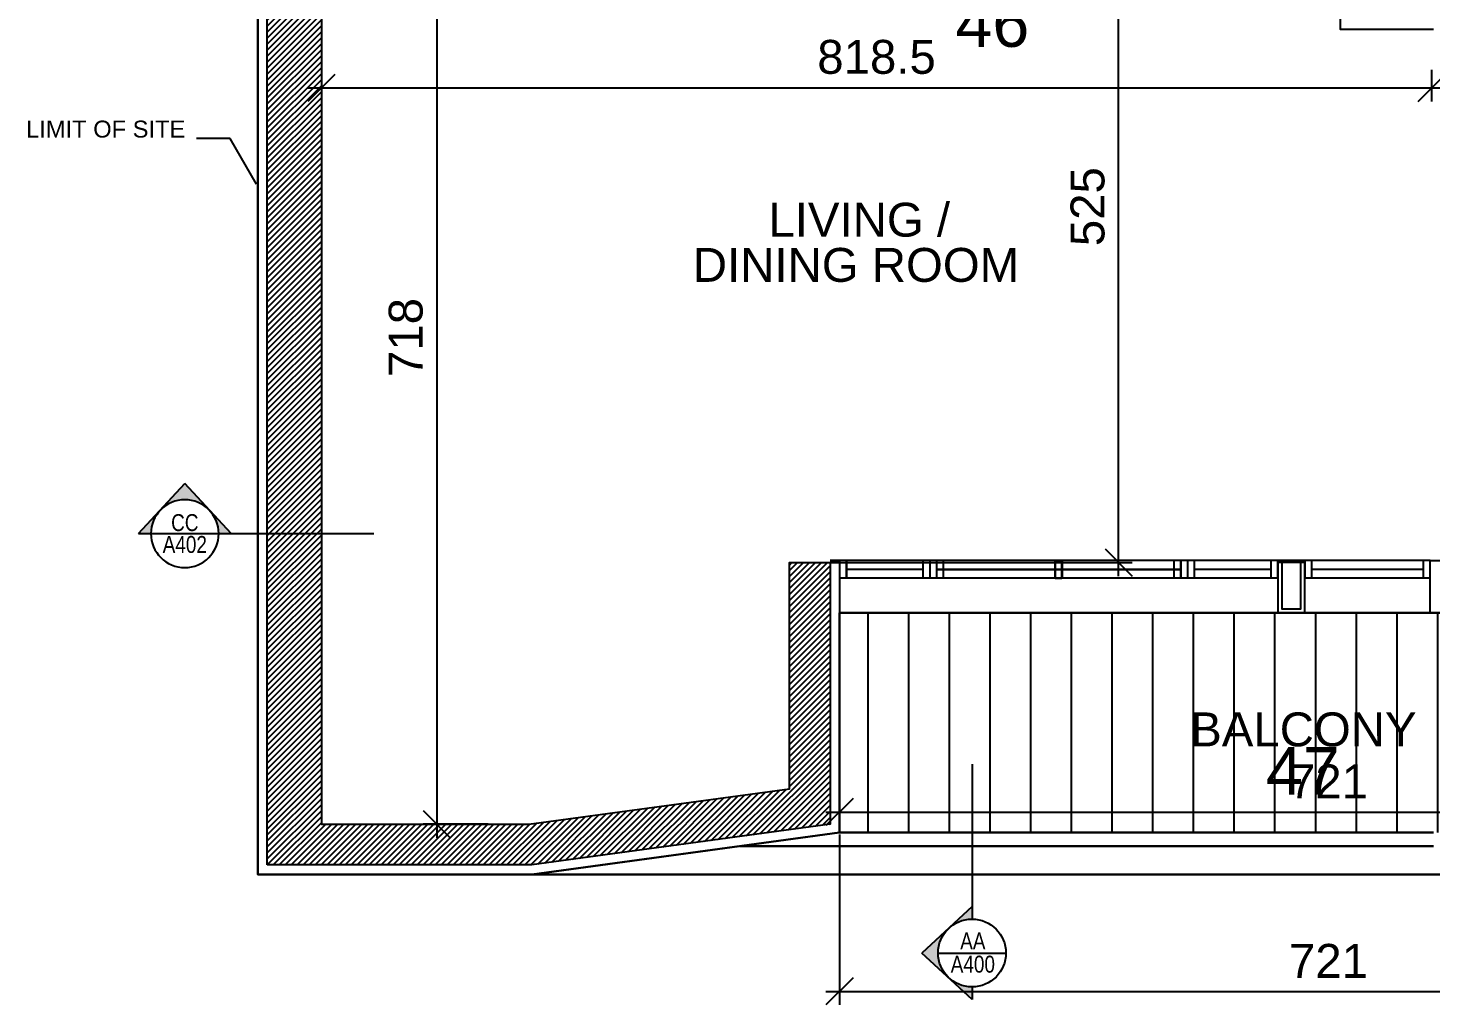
# Model space of a CAD drawing. Extents: x -1.7 to 43, y -165.8 to -101.1.
# Drawn here: x -1.68 to 8.66, y -159.81 to -152.61 of the extents above; entities that cross this region are included whole.
import ezdxf
from ezdxf.enums import TextEntityAlignment as Align

# ---------------------------------------------------------------- set-up
doc = ezdxf.new("R2010")
doc.units = 0
doc.header["$MEASUREMENT"] = 0
doc.header["$PDMODE"] = 35
doc.header["$PDSIZE"] = 0.3
doc.layers.get('0').update_dxf_attribs({"linetype": 'CONTINUOUS'})
doc.layers.get('DEFPOINTS').update_dxf_attribs({"linetype": 'CONTINUOUS'})
for name, color, linetype in [('60%', 7, 'CONTINUOUS'), ('A-ALU', 9, 'CONTINUOUS'), ('A-ANNO-SECT-TAG', 7, 'CONTINUOUS'), ('A-AREAS', 6, 'CONTINUOUS'), ('A-AREAS-TXT', 6, 'CONTINUOUS'), ('A-BALUST', 1, 'CONTINUOUS'), ('a-dim', 3, 'CONTINUOUS'), ('A-HATCH-CONC', 8, 'CONTINUOUS'), ('A-NOMENCLATURE', 3, 'CONTINUOUS'), ('A-PLASTER', 8, 'CONTINUOUS'), ('A-PROJECTION', 9, 'CONTINUOUS'), ('a-revetement', 1, 'CONTINUOUS'), ('a-stru-fac', 200, 'CONTINUOUS'), ('A-TILES', 137, 'CONTINUOUS'), ('areaexe', 2, 'CONTINUOUS'), ('AXIS_50$0$A-ANNO-TX-50', 3, 'CONTINUOUS'), ('S-2ND-3RD-4-5-6TH$0$A-STR 2-3-4-5-6', 2, 'CONTINUOUS')]:
    doc.layers.add(name, color=color, linetype=linetype)
doc.styles.add('A100-STEXT', font='ARIAL.TTF', dxfattribs={"height": 0.25})
doc.styles.add('AXIS_50$0$A50-STEXT', font='ARIAL.TTF', dxfattribs={"height": 0.125})
doc.styles.add('BLOCK', font='ARIAL.TTF', dxfattribs={"width": 0.8, "height": 0.25})
doc.dimstyles.new('A100-DIM', dxfattribs={"dimtxt": 0.25, "dimasz": 0.2, "dimexe": 0.1, "dimexo": 0.3, "dimgap": 0.1, "dimtad": 1, "dimlfac": 100, "dimrnd": 0.5, "dimdsep": 46, "dimtxsty": 'A100-STEXT', "dimblk1": 'OBLIQUE', "dimblk2": 'OBLIQUE', "dimsah": 1, "dimcen": -0.05, "dimdle": 0.1, "dimclrd": 15, "dimclre": 15, "dimclrt": 256, "dimadec": 0, "dimazin": 0, "dimtfac": 0.28, "dimtix": 1, "dimtmove": 2, "dimatfit": 3, "dimldrblk": 'OBLIQUE', "dimfxl": 0, "dimtolj": 1, "dimarcsym": 0})
pattern_1 = [(45, (6e-11, -162.350143), (-0.022097087, 0.022097087), [])]

# ---------------------------------------------------------------- blocks, each defined once
blk = doc.blocks.new('A$C5D3262F0')
at = {"layer": 'A-ALU'}
for p, q in [((7.528, 5.815), (4.298, 5.815)), ((4.298, 5.815), (4.298, 5.685)), ((4.348, 5.815), (4.348, 5.685)), ((4.913, 5.815), (4.913, 5.685)), ((4.963, 5.815), (4.963, 5.685)), ((5.013, 5.815), (5.013, 5.685)), ((6.763, 5.815), (6.763, 5.75)), ((6.813, 5.815), (6.813, 5.685)), ((6.863, 5.815), (6.863, 5.685)), ((6.913, 5.815), (6.913, 5.685)), ((7.478, 5.815), (7.478, 5.685)), ((7.528, 5.815), (7.528, 5.685)), ((8.653, 5.815), (7.728, 5.815)), ((7.728, 5.815), (7.728, 5.685)), ((7.778, 5.815), (7.778, 5.685)), ((8.603, 5.685), (8.603, 5.815)), ((8.653, 5.685), (8.653, 5.815)), ((4.913, 5.75), (4.348, 5.75)), ((6.813, 5.75), (5.013, 5.75)), ((5.063, 5.75), (5.063, 5.685)), ((7.478, 5.75), (6.913, 5.75)), ((8.603, 5.75), (7.778, 5.75)), ((7.528, 5.685), (4.298, 5.685)), ((8.653, 5.685), (7.728, 5.685))]:
    blk.add_line(p, q, dxfattribs=at)
blk.add_lwpolyline([(5.938, 5.815), (5.888, 5.815), (5.888, 5.685), (5.938, 5.685)], close=True, dxfattribs=at)
blk = doc.blocks.new('_OBLIQUE')
at = {"color": 0, "linetype": 'ByBlock'}
blk.add_line((-0.5, -0.5), (0.5, 0.5), dxfattribs=at)
blk = doc.blocks.new('*D102')
at = {"layer": 'a-dim', "color": 15, "lineweight": -2}
for p, q in [((0.478, -152.915), (0.478, -153.15)), ((8.663, -152.915), (8.663, -153.15)), ((8.763, -153.05), (0.378, -153.05))]:
    blk.add_line(p, q, dxfattribs=at)
at = {"layer": 'DEFPOINTS', "color": 0}
for p in [(0.478, -152.615), (8.663, -152.615), (0.478, -153.05)]:
    blk.add_point(p, dxfattribs=at)
at = {"layer": 'a-dim', "color": 15, "lineweight": -2, "xscale": 0.2, "yscale": 0.2, "zscale": 0.2}
for p, rotation in [((0.478, -153.05), 180.0000000016201), ((8.663, -153.05), 1.620064082885619e-09)]:
    blk.add_blockref('_OBLIQUE', p, dxfattribs=dict(at, rotation=rotation))
at = {"layer": 'a-dim', "insert": (4.571, -152.822), "char_height": 0.25, "attachment_point": 5, "rotation": 0, "style": 'A100-STEXT'}
blk.add_mtext('\\A1;818.5', dxfattribs=at)
blk = doc.blocks.new('*D103')
at = {"layer": 'a-dim', "color": 15, "lineweight": -2}
for p, q in [((1.328, -151.2), (1.328, -158.58)), ((1.708, -151.3), (1.228, -151.3)), ((1.708, -158.48), (1.228, -158.48))]:
    blk.add_line(p, q, dxfattribs=at)
at = {"layer": 'DEFPOINTS', "color": 0}
for p in [(2.008, -151.3), (1.328, -158.48), (2.008, -158.48)]:
    blk.add_point(p, dxfattribs=at)
at = {"layer": 'a-dim', "color": 15, "lineweight": -2, "xscale": 0.2, "yscale": 0.2, "zscale": 0.2}
for p, rotation in [((1.328, -151.3), 90), ((1.328, -158.48), 270)]:
    blk.add_blockref('_OBLIQUE', p, dxfattribs=dict(at, rotation=rotation))
at = {"layer": 'a-dim', "insert": (1.101, -154.89), "char_height": 0.25, "attachment_point": 5, "rotation": 90, "style": 'A100-STEXT'}
blk.add_mtext('\\A1;718', dxfattribs=at)
blk = doc.blocks.new('*D104')
at = {"layer": 'a-dim', "color": 15, "lineweight": -2}
for p, q in [((6.356, -156.65), (6.356, -151.2)), ((4.228, -151.3), (6.456, -151.3)), ((4.228, -156.55), (6.456, -156.55))]:
    blk.add_line(p, q, dxfattribs=at)
at = {"layer": 'DEFPOINTS', "color": 0}
for p in [(3.928, -151.3), (6.356, -151.3), (3.928, -156.55)]:
    blk.add_point(p, dxfattribs=at)
at = {"layer": 'a-dim', "color": 15, "lineweight": -2, "xscale": 0.2, "yscale": 0.2, "zscale": 0.2}
for p, rotation in [((6.356, -151.3), 90), ((6.356, -156.55), 270)]:
    blk.add_blockref('_OBLIQUE', p, dxfattribs=dict(at, rotation=rotation))
at = {"layer": 'a-dim', "insert": (6.128, -153.925), "char_height": 0.25, "attachment_point": 5, "rotation": 90, "style": 'A100-STEXT'}
blk.add_mtext('\\A1;525', dxfattribs=at)
blk = doc.blocks.new('*D151')
at = {"layer": 'a-dim', "color": 15, "lineweight": -2}
for p, q in [((4.298, -158.241), (4.298, -158.29)), ((11.508, -158.241), (11.508, -158.29)), ((4.198, -158.39), (11.608, -158.39))]:
    blk.add_line(p, q, dxfattribs=at)
at = {"layer": 'DEFPOINTS', "color": 0}
for p in [(11.508, -158.39), (4.298, -158.541), (11.508, -158.541)]:
    blk.add_point(p, dxfattribs=at)
at = {"layer": 'a-dim', "color": 15, "lineweight": -2, "xscale": 0.2, "yscale": 0.2, "zscale": 0.2, "rotation": 180}
blk.add_blockref('_OBLIQUE', (4.298, -158.39), dxfattribs=at)
at = {"layer": 'a-dim', "color": 15, "lineweight": -2, "xscale": 0.2, "yscale": 0.2, "zscale": 0.2}
blk.add_blockref('_OBLIQUE', (11.508, -158.39), dxfattribs=at)
at = {"layer": 'a-dim', "insert": (7.903, -158.164), "char_height": 0.25, "attachment_point": 5, "style": 'A100-STEXT'}
blk.add_mtext('\\A1;721', dxfattribs=at)
blk = doc.blocks.new('*D179')
at = {"layer": '60%', "color": 15, "lineweight": -2}
for p, q in [((4.298, -158.557), (4.298, -159.813)), ((11.508, -158.557), (11.508, -159.813)), ((4.198, -159.713), (11.608, -159.713))]:
    blk.add_line(p, q, dxfattribs=at)
at = {"layer": 'DEFPOINTS', "color": 0}
for p in [(4.298, -158.257), (11.508, -158.257), (11.508, -159.713)]:
    blk.add_point(p, dxfattribs=at)
at = {"layer": '60%', "color": 15, "lineweight": -2, "xscale": 0.2, "yscale": 0.2, "zscale": 0.2, "rotation": 180}
blk.add_blockref('_OBLIQUE', (4.298, -159.713), dxfattribs=at)
at = {"layer": '60%', "color": 15, "lineweight": -2, "xscale": 0.2, "yscale": 0.2, "zscale": 0.2}
blk.add_blockref('_OBLIQUE', (11.508, -159.713), dxfattribs=at)
at = {"layer": '60%', "insert": (7.903, -159.488), "char_height": 0.25, "attachment_point": 5, "style": 'A100-STEXT'}
blk.add_mtext('\\A1;721', dxfattribs=at)
blk = doc.blocks.new('SCT_TAG_L_2')
h = blk.add_hatch(color=256)
h.paths.add_polyline_path([(-0.371, -0.343), (0, 0), (0, -0.093, 0.755389), (-0.131, -0.555), (-0.131, -0.564)])
h.paths.add_polyline_path([(-0.131, -0.564), (-0.131, -0.555, 0.139348), (0, -0.593), (0, -0.685)])
for p, q in [((0, 1.051), (0, 0)), ((0, 0), (-0.371, -0.343)), ((0, 0), (0, -0.093)), ((0, -0.685), (-0.371, -0.343)), ((0, -0.593), (0, -0.685))]:
    blk.add_line(p, q)
at = {"ltscale": 4}
blk.add_line((-0.25, -0.343), (0.25, -0.343), dxfattribs=at)
blk.add_circle((0, -0.343), 0.25)
at = {"color": 7, "style": 'BLOCK', "width": 0.8}
for tag, p in [('SCT.NO.', (0.006, -0.254)), ('DWG', (0.006, -0.425))]:
    blk.add_attdef(tag, text='', height=0.125, dxfattribs=at).set_placement(p, align=Align.MIDDLE)
blk = doc.blocks.new('SCT_TAG_D')
h = blk.add_hatch(color=256)
h.paths.add_polyline_path([(0, -0.00742), (-0.00685, 0), (-0.005, 0, 0.755389), (0.00425, -0.00263), (0.00442, -0.00263)])
h.paths.add_polyline_path([(0.00442, -0.00263), (0.00425, -0.00263, 0.139348), (0.005, 0), (0.00685, 0)])
for p, q in [((-0.00685, 0), (0.00685, 0)), ((-0.00685, 0), (0, -0.00742)), ((0.00685, 0), (0, -0.00742)), ((0.00685, 0), (0.02788, 0))]:
    blk.add_line(p, q)
blk.add_circle((0, 0), 0.005)
at = {"color": 7, "style": 'BLOCK', "width": 0.8}
for tag, p in [('DWG', (0, 0.00159)), ('SCT.NO.', (0, -0.00163))]:
    blk.add_attdef(tag, text='', height=0.0025, dxfattribs=at).set_placement(p, align=Align.MIDDLE)

msp = doc.modelspace()

# ---------------------------------------------------------------- hatches: boundary and pattern name
at = {"layer": 'A-HATCH-CONC'}
h = msp.add_hatch(dxfattribs=at)
h.set_pattern_fill('ANSI31', color=256, scale=0.25, style=0)
h.set_pattern_definition(pattern_1)
h.paths.add_polyline_path([(4.22837, -158.48014), (4.22837, -156.55014), (3.92837, -156.55014), (3.92837, -158.21828), (2.00801, -158.48014), (0.47837, -158.48014), (0.47837, -142.37014), (0.07837, -142.37014), (0.07837, -158.78014), (2.02837, -158.78014)])
h = msp.add_hatch(dxfattribs=at)
h.set_pattern_fill('ANSI31', color=256, scale=0.25, style=0)
h.set_pattern_definition(pattern_1)
h.paths.add_polyline_path([(4.22837, -158.48014), (4.22837, -156.55014), (3.92837, -156.55014), (3.92837, -158.21828), (2.00801, -158.48014), (0.47837, -158.48014), (0.47837, -142.37014), (0.07837, -142.37014), (0.07837, -158.78014), (2.02837, -158.78014)])
at = {"layer": 'A-TILES'}
h = msp.add_hatch(dxfattribs=at)
h.set_pattern_fill('_USER', color=256, scale=0.3, angle=90, style=0, pattern_type=0)
h.set_pattern_definition([(90, (30.60837, -154.25014), (-0.3, 2e-17), [])])
h.paths.add_polyline_path([(11.50837, -156.92014), (8.87837, -156.92014), (8.67837, -156.92014), (7.72837, -156.92014), (7.52837, -156.92014), (4.29837, -156.92014), (4.29837, -158.54125), (8.67837, -158.54125), (11.50837, -158.54125)])

# ---------------------------------------------------------------- linework, layer by layer
at = {"layer": 'A-ALU'}
for p, q in [((7.52837, -156.53514), (4.29837, -156.53514)), ((4.29837, -156.53514), (4.29837, -156.66514)), ((4.34837, -156.53514), (4.34837, -156.66514)), ((4.91337, -156.53514), (4.91337, -156.66514)), ((4.96337, -156.53514), (4.96337, -156.66514)), ((5.01337, -156.53514), (5.01337, -156.66514)), ((5.06337, -156.53514), (5.06337, -156.60014)), ((6.81337, -156.53514), (6.81337, -156.66514)), ((6.86337, -156.53514), (6.86337, -156.66514)), ((6.91337, -156.53514), (6.91337, -156.66514)), ((7.47837, -156.53514), (7.47837, -156.66514)), ((7.52837, -156.53514), (7.52837, -156.66514)), ((8.65337, -156.53514), (7.72837, -156.53514)), ((7.72837, -156.53514), (7.72837, -156.66514)), ((7.77837, -156.53514), (7.77837, -156.66514)), ((8.60337, -156.66514), (8.60337, -156.53514)), ((8.65337, -156.66514), (8.65337, -156.53514)), ((7.52837, -156.66514), (4.29837, -156.66514)), ((4.91337, -156.60014), (4.34837, -156.60014)), ((5.01337, -156.60014), (6.81337, -156.60014)), ((6.76337, -156.60014), (6.76337, -156.66514)), ((7.47837, -156.60014), (6.91337, -156.60014)), ((8.65337, -156.66514), (7.72837, -156.66514)), ((8.60337, -156.60014), (7.77837, -156.60014)), ((7.52837, -156.92014), (4.29837, -156.92014)), ((7.52837, -156.92014), (4.29837, -156.92014)), ((7.52837, -156.92014), (4.29837, -156.92014)), ((8.65337, -156.92014), (7.72837, -156.92014)), ((8.65337, -156.92014), (7.72837, -156.92014)), ((8.65337, -156.92014), (7.72837, -156.92014))]:
    msp.add_line(p, q, dxfattribs=at)
msp.add_lwpolyline([(5.88837, -156.53514), (5.93837, -156.53514), (5.93837, -156.66514), (5.88837, -156.66514)], close=True, dxfattribs=at)
at = {"layer": 'A-AREAS'}
msp.add_lwpolyline([(11.72837, -152.52514), (11.72837, -154.65014), (13.67837, -154.65014), (13.67837, -158.85014), (11.50837, -158.85014), (11.50837, -156.92014), (4.29837, -156.92014), (4.29837, -158.54125), (2.02837, -158.85014), (0.00837, -158.85014), (0.00837, -142.30014)], dxfattribs=at)
msp.add_lwpolyline([(11.50837, -156.92014), (4.29837, -156.92014), (4.29837, -158.54125), (2.03312, -158.85014), (11.50837, -158.85014)], close=True, dxfattribs=at)
at = {"layer": 'A-BALUST'}
for p, q in [((4.29837, -158.54125), (8.67837, -158.54125)), ((8.67837, -158.54125), (4.29837, -158.54125)), ((3.56504, -158.64125), (8.67837, -158.64125)), ((8.67837, -158.64125), (3.56504, -158.64125))]:
    msp.add_line(p, q, dxfattribs=at)
at = {"layer": 'A-PLASTER'}
for points in [[(8.67837, -152.43514), (7.98837, -152.43514), (7.98837, -152.61514), (8.67837, -152.61514)], [(7.52837, -156.55014), (7.52837, -156.53514), (7.72837, -156.53514), (7.72837, -156.55014)], [(7.72837, -156.55014), (7.72837, -156.53514), (7.52837, -156.53514), (7.52837, -156.55014)]]:
    msp.add_lwpolyline(points, dxfattribs=at)
at = {"layer": 'A-PROJECTION'}
for p, q in [((2.02837, -158.85014), (11.50837, -158.85014)), ((11.50837, -158.85014), (2.02837, -158.85014))]:
    msp.add_line(p, q, dxfattribs=at)
at = {"layer": 'a-revetement'}
for p, q in [((0.00837, -158.85014), (0.00837, -142.30014)), ((0.00837, -158.85014), (0.00837, -142.30014)), ((4.29837, -156.53514), (4.22837, -156.53514)), ((4.29837, -156.55014), (4.22837, -156.55014)), ((4.29837, -156.53514), (4.29837, -158.54125)), ((4.29837, -156.55014), (4.29837, -158.54125)), ((2.03312, -158.85014), (4.29837, -158.54125)), ((2.03312, -158.85014), (4.29837, -158.54125)), ((0.00837, -158.85014), (2.03312, -158.85014)), ((0.00837, -158.85014), (2.03312, -158.85014))]:
    msp.add_line(p, q, dxfattribs=at)
for points in [[(7.72837, -156.55014), (7.52837, -156.55014), (7.52837, -156.92014), (7.72837, -156.92014)], [(7.72837, -156.55014), (7.52837, -156.55014), (7.52837, -156.92014), (7.72837, -156.92014)], [(8.65337, -156.92014), (8.65337, -156.53514), (8.85337, -156.53514), (8.85337, -156.92014)], [(8.65337, -156.92014), (8.65337, -156.53514), (8.85337, -156.53514), (8.85337, -156.92014)]]:
    msp.add_lwpolyline(points, close=True, dxfattribs=at)
at = {"layer": 'a-stru-fac'}
msp.add_lwpolyline([(7.69837, -156.55014), (7.55837, -156.55014), (7.55837, -156.89014), (7.69837, -156.89014)], close=True, dxfattribs=at)
msp.add_lwpolyline([(7.69837, -156.55014), (7.55837, -156.55014), (7.55837, -156.89014), (7.69837, -156.89014)], close=True, dxfattribs=at)
at = {"layer": 'areaexe'}
for p, q in [((0.00837, -142.30014), (0.00837, -158.85014)), ((4.29837, -158.54125), (4.29837, -156.92014)), ((4.29837, -156.92014), (11.50837, -156.92014)), ((2.03312, -158.85014), (4.29837, -158.54125)), ((0.00837, -158.85014), (2.03312, -158.85014))]:
    msp.add_line(p, q, dxfattribs=at)
at = {"layer": 'AXIS_50$0$A-ANNO-TX-50'}
for p, q in [((-0.195, -153.42138), (-0.44374, -153.42138)), ((0, -153.75913), (-0.195, -153.42138))]:
    msp.add_line(p, q, dxfattribs=at)
at = {"layer": 'S-2ND-3RD-4-5-6TH$0$A-STR 2-3-4-5-6'}
msp.add_lwpolyline([(0.07837, -158.78014), (0.07837, -142.37014), (0.47837, -142.37014), (0.47837, -158.48014), (2.00801, -158.48014), (3.92837, -158.21828), (3.92837, -156.55014), (4.22837, -156.55014), (4.22837, -158.48014), (2.02837, -158.78014)], close=True, dxfattribs=at)
msp.add_lwpolyline([(0.07837, -158.78014), (0.07837, -142.37014), (0.47837, -142.37014), (0.47837, -158.48014), (2.00801, -158.48014), (3.92837, -158.21828), (3.92837, -156.55014), (4.22837, -156.55014), (4.22837, -158.48014), (2.02837, -158.78014)], close=True, dxfattribs=at)

# ---------------------------------------------------------------- block references
at = {"layer": 'A-ALU'}
msp.add_blockref('A$C5D3262F0', (0, -162.35014), dxfattribs=at)
at = {"layer": 'A-ANNO-SECT-TAG', "ltscale": 4}
ref = msp.add_blockref('SCT_TAG_D', (-0.52891, -156.33677), dxfattribs=dict(at, xscale=-50, yscale=50, zscale=50, rotation=180))
ref.add_attrib('DWG', 'A402', dxfattribs={"layer": '0', "color": 7, "height": 0.125, "style": 'BLOCK', "width": 0.8}).set_placement((-0.52889, -156.41629), align=Align.MIDDLE)
ref.add_attrib('SCT.NO.', 'CC', dxfattribs={"layer": '0', "color": 7, "height": 0.125, "style": 'BLOCK', "width": 0.8}).set_placement((-0.52889, -156.25529), align=Align.MIDDLE)
msp.add_blockref('SCT_TAG_L_2', (5.27494, -159.08707), dxfattribs=at).add_auto_attribs({'DWG': 'A400', 'SCT.NO.': 'AA'})

# ---------------------------------------------------------------- texts
at = {"layer": 'A-AREAS-TXT', "style": 'A100-STEXT'}
for s, p in [('46', (5.4252, -152.7463)), ('47', (7.71393, -158.26155))]:
    msp.add_text(s, height=0.35, dxfattribs=at).set_placement(p, align=Align.CENTER)
at = {"layer": 'A-NOMENCLATURE', "style": 'A100-STEXT'}
for s, p in [('LIVING /', (4.44333, -154.01645)), ('DINING ROOM', (4.41951, -154.35449)), ('BALCONY', (7.71798, -157.78043))]:
    msp.add_text(s, height=0.25, dxfattribs=at).set_placement(p, align=Align.MIDDLE)
at = {"layer": 'AXIS_50$0$A-ANNO-TX-50', "style": 'AXIS_50$0$A50-STEXT'}
msp.add_text('LIMIT OF SITE', height=0.125, rotation=360, dxfattribs=at).set_placement((-1.69889, -153.41528))

# ---------------------------------------------------------------- dimensions: what is measured, and where the dimension line sits
at = {"layer": '60%'}
dim = msp.add_linear_dim(base=(11.50837, -159.71301), p1=(4.29837, -158.2571), p2=(11.50837, -158.2571), dimstyle='A100-DIM', dxfattribs=at)
dim.commit()
dim.dimension.update_dxf_attribs({"geometry": '*D179', "text_midpoint": (7.90337, -159.4875)})
at = {"layer": 'a-dim'}
for p1, p2, distance, picture, middle in [((2.00837, -151.30014), (2.00837, -158.48014), -0.6801, '*D103', (1.10062, -154.89014)), ((3.92837, -156.55014), (3.92837, -151.30014), -2.42735, '*D104', (6.12808, -153.92514)), ((8.66337, -152.61514), (0.47837, -152.61514), 0.43445, '*D102', (4.57087, -152.82195)), ((4.29837, -158.54125), (11.50837, -158.54125), 0.15133, '*D151', (7.90337, -158.1644))]:
    dim = msp.add_aligned_dim(p1=p1, p2=p2, distance=distance, dimstyle='A100-DIM', dxfattribs=at)
    dim.commit()
    dim.dimension.update_dxf_attribs({"geometry": picture, "text_midpoint": middle})

doc.saveas('drawing.dxf')
